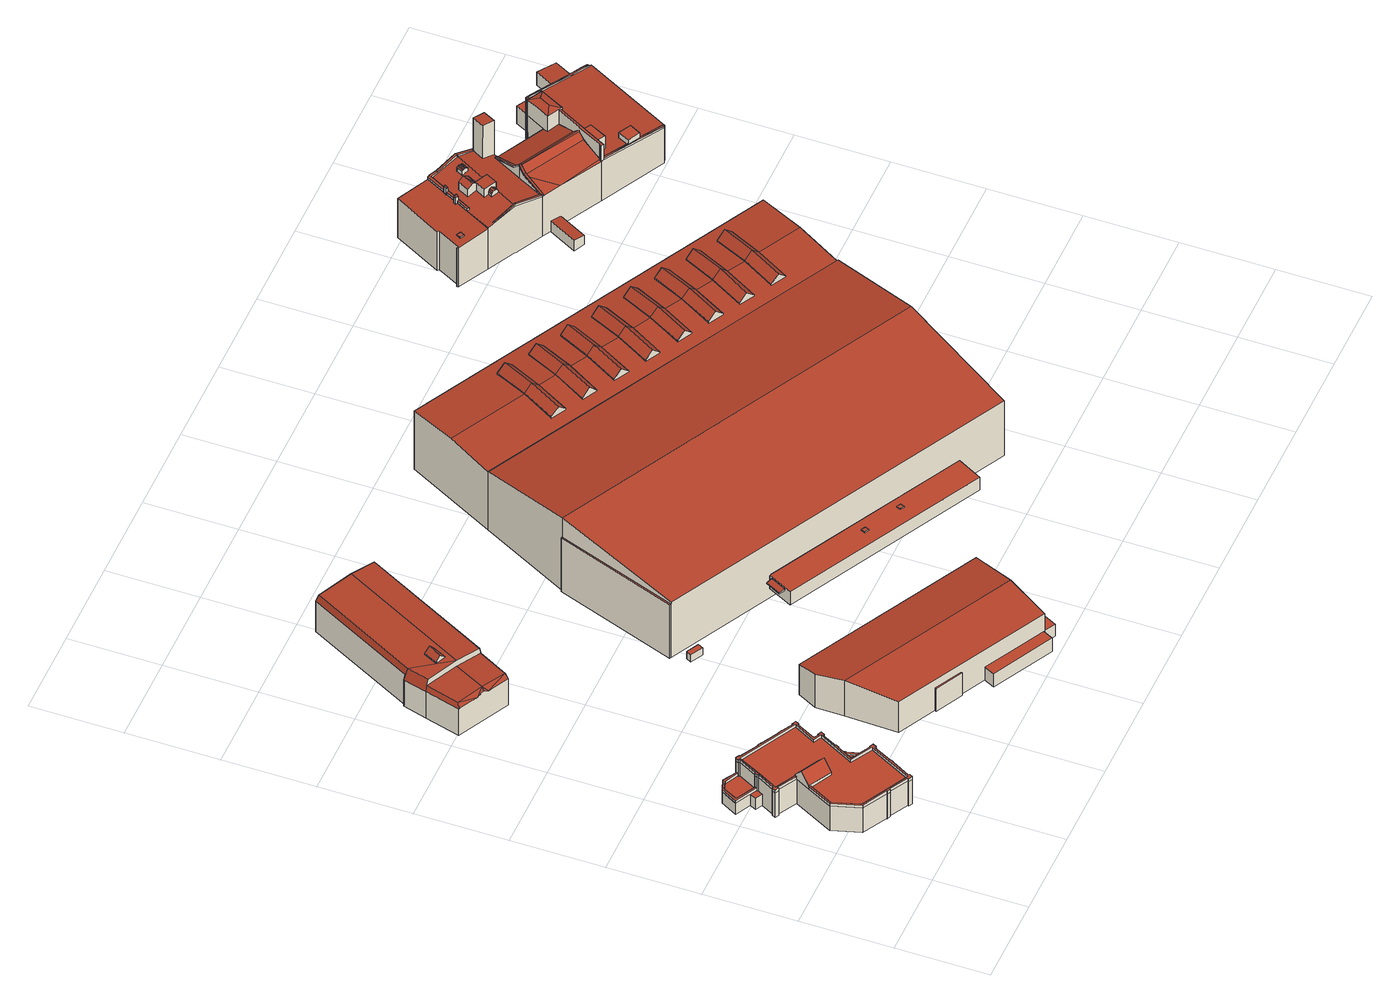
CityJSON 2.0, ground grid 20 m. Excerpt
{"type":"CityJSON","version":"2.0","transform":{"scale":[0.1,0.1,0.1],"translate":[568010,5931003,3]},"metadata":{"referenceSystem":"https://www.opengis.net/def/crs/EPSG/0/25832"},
"CityObjects":{
"building1":{"type":"Building","attributes":{"Grundfläche 2D":"443.014497","Grundhöhe NN":"5.769"},"children":["building1-1","building1-2"],"geometry":[{"type":"Solid","lod":"3","boundaries":[[[[0,1,2,3]],[[4,5,3,2]],[[6,7,8,9,10,11,12,13,14,15,16,17,18,19,20,21,22,23,24,25,26,27,28,29,30,31,32,33,34,35,36,37,38,39,40,41,42,43,44,45,46,47,48,49,50,51,52,53,54,55,56,57,58,59,60,61,62,63,64,65,66,67,68,69,70,71,72,73,74,75,76,77,78,79,80,81,82,83,84,85,86,87,88,89,90,91,92,93,94,95,96]],[[97,98,99,100,101,102,103,104,105,106,107,108,109,110,111,112,113,114,115,116]],[[117,118,119,120,121,122,123,124,125,126,127,128,129,130,131,132,133]],[[134,135,136,137,138,139,140,141,142,143,144,145,146]],[[147,148,149,150,144,143]],[[1,0,45,44,103,102]],[[1,102,101,4,2]],[[5,4,101,100]],[[151,45,0,3,5,100,99,28,27,152]],[[97,30,29,28,99,98]],[[97,116,115,114,33,32,31,30]],[[114,113,34,33]],[[113,112,35,34]],[[112,111,110,37,36,35]],[[110,109,38,37]],[[109,108,107,40,39,38]],[[107,106,41,40]],[[106,105,42,41]],[[105,104,43,42]],[[44,43,104,103]],[[151,153,46,45]],[[153,154,47,46]],[[154,155,48,47]],[[155,156,49,48]],[[156,157,50,49]],[[157,158,51,50]],[[158,159,52,51]],[[159,160,53,52]],[[160,161,162,55,54,53]],[[162,163,56,55]],[[163,164,57,56]],[[164,165,58,57]],[[165,166,59,58]],[[166,167,60,59]],[[167,168,61,60]],[[168,169,62,61]],[[169,170,63,62]],[[171,64,63,170]],[[171,172,173,66,65,64]],[[173,174,67,66]],[[174,175,176,69,68,67]],[[176,177,70,69]],[[177,178,71,70]],[[178,179,180,181,74,73,72,71]],[[181,182,75,74]],[[182,183,76,75]],[[183,184,77,76]],[[184,185,78,77]],[[185,186,79,78]],[[186,187,80,79]],[[187,188,81,80]],[[188,189,82,81]],[[189,190,83,82]],[[190,191,192,85,84,83]],[[192,193,194,87,86,85]],[[194,195,88,87]],[[195,196,89,88]],[[196,197,90,89]],[[197,198,91,90]],[[198,199,92,91]],[[199,200,93,92]],[[200,201,94,93]],[[201,202,95,94]],[[202,203,96,95]],[[203,204,6,96]],[[204,205,7,6]],[[205,206,207,9,8,7]],[[207,208,209,210,211,13,12,11,10,9]],[[211,212,14,13]],[[212,213,15,14]],[[213,214,16,15]],[[214,215,216,217,19,18,17,16]],[[217,218,20,19]],[[218,219,21,20]],[[219,220,22,21]],[[221,23,22,220]],[[221,222,223,25,24,23]],[[223,224,26,25]],[[224,152,27,26]],[[147,143,225,226]],[[148,147,226,227]],[[205,204,228,229]],[[230,207,206,205,229,231]],[[137,136,211,210,209,208,207,230,232,139,138]],[[211,136,135,212]],[[212,135,134,213]],[[213,134,146,214]],[[150,217,216,215,214,146,145,144]],[[217,150,149,218]],[[233,219,218,149,148,227]],[[220,219,233,234]],[[221,220,234,235]],[[236,223,222,221,235,237]],[[224,223,236,238]],[[152,224,238,239]],[[153,151,152,239,240]],[[154,153,240,241]],[[155,154,241,242]],[[156,155,242,243]],[[157,156,243,244]],[[158,157,244,245]],[[159,158,245,246]],[[160,159,246,247]],[[248,162,161,160,247,249]],[[163,162,248,250]],[[164,163,250,251]],[[165,164,251,252]],[[166,165,252,253]],[[167,166,253,254]],[[168,167,254,255]],[[169,168,255,256]],[[170,169,256,257]],[[171,170,257,258]],[[259,173,172,171,258,260]],[[174,173,259,261]],[[174,261,262,126,125,124,176,175]],[[176,124,123,177]],[[177,123,122,178]],[[263,264,181,180,179,178,122,121,120]],[[182,181,264,265]],[[183,182,265,266]],[[184,183,266,267]],[[185,184,267,268]],[[186,185,268,269]],[[187,186,269,270]],[[188,187,270,271]],[[189,188,271,272]],[[190,189,272,273]],[[274,192,191,190,273,275]],[[276,194,193,192,274,277]],[[195,194,276,278]],[[196,195,278,279]],[[197,196,279,280]],[[198,197,280,281]],[[199,198,281,282]],[[200,199,282,283]],[[201,200,283,284]],[[202,201,284,285]],[[203,202,285,286]],[[204,203,286,228]],[[287,117,133,132,288,289]],[[118,117,287,290]],[[119,118,290,291]],[[120,119,291,263]],[[127,126,262,292]],[[128,127,292,293]],[[129,128,293,294]],[[130,129,294,295]],[[131,130,295,296]],[[132,131,296,288]],[[140,139,232,297]],[[141,140,297,298]],[[142,141,298,299]],[[142,299,225,143]],[[230,231,229,228,286,285,284,283,282,281,280,279,278,276,277,274,275,273,272,271,270,269,268,267,266,265,264,263,291,290,287,289,288,296,295,294,293,292,262,261,259,260,258,257,256,255,254,253,252,251,250,248,249,247,246,245,244,243,242,241,240,239,238,236,237,235,234,233,227,226,225,299,298,297,232]]]],"semantics":{"surfaces":[{"type":"RoofSurface"},{"type":"WallSurface"},{"type":"GroundSurface"}],"values":[[0,0,0,0,0,0,0,1,1,1,1,1,1,1,1,1,1,1,1,1,1,1,1,1,1,1,1,1,1,1,1,1,1,1,1,1,1,1,1,1,1,1,1,1,1,1,1,1,1,1,1,1,1,1,1,1,1,1,1,1,1,1,1,1,1,1,1,1,1,1,1,1,1,1,1,1,1,1,1,1,1,1,1,1,1,1,1,1,1,1,1,1,1,1,1,1,1,1,1,1,1,1,1,1,1,1,1,1,1,1,1,1,1,1,1,1,1,1,1,1,1,1,1,1,1,1,1,1,1,1,1,1,1,1,1,1,1,1,1,1,1,1,1,1,1,1,1,1,1,1,1,1,1,1,1,1,2]]}}]},
"building1-1":{"type":"BuildingInstallation","parents":["building1"],"geometry":[{"type":"MultiSurface","lod":"3","boundaries":[[[300,301,302,303,304,305,306,307,308,309,310,311,312,313,314,315,316]],[[317,307,306,121]],[[308,307,317,318]],[[318,319,125,310,309,308]],[[126,311,310,125]],[[126,127,312,311]],[[127,128,313,312]],[[128,129,314,313]],[[129,130,315,314]],[[130,131,316,315]],[[131,132,300,316]],[[132,133,117,302,301,300]],[[117,118,303,302]],[[118,119,304,303]],[[119,120,305,304]],[[121,306,305,120]]],"semantics":{"surfaces":[{"type":"RoofSurface"},{"type":"WallSurface"}],"values":[0,1,1,1,1,1,1,1,1,1,1,1,1,1,1,1]}}]},
"building1-2":{"type":"BuildingInstallation","parents":["building1"],"geometry":[{"type":"MultiSurface","lod":"3","boundaries":[[[320,321,322,323,324,325,326,327,328,329,330]],[[145,331,325,324]],[[326,325,331,332]],[[327,326,332,333]],[[328,327,333,137]],[[137,138,139,330,329,328]],[[139,140,320,330]],[[140,141,321,320]],[[141,142,322,321]],[[142,143,144,323,322]],[[145,324,323,144]]],"semantics":{"surfaces":[{"type":"RoofSurface"},{"type":"WallSurface"}],"values":[0,1,1,1,1,1,1,1,1,1,1]}}]},
"building2":{"type":"Building","attributes":{"Grundfläche 2D":"579.870748","Grundhöhe NN":"5.428"},"children":["building2-1"],"geometry":[{"type":"Solid","lod":"3","boundaries":[[[[334,335,336]],[[336,335,337]],[[338,335,334]],[[339,336,337,340]],[[341,342,339,340]],[[343,339,342]],[[334,344,345,338]],[[346,345,344]],[[345,346,347,348,349]],[[350,345,349]],[[340,337,335,350]],[[345,350,335,338]],[[342,341,351,352]],[[353,354,351,341]],[[355,354,353,348]],[[347,356,355,348]],[[357,355,356]],[[358,354,357]],[[354,355,357]],[[352,351,359]],[[359,351,354]],[[359,354,358]],[[334,336,360,361]],[[344,334,361,362]],[[346,344,362,363]],[[347,346,363,364]],[[348,353,341,340,350,349]],[[343,342,365,366]],[[339,343,366,367]],[[336,339,367,360]],[[356,347,364,368]],[[352,359,358,357,356,368,369]],[[342,352,369,365]],[[365,369,368,364,363,362,361,360,367,366]]]],"semantics":{"surfaces":[{"type":"RoofSurface"},{"type":"WallSurface"},{"type":"GroundSurface"}],"values":[[0,0,0,0,0,0,0,0,0,0,0,0,0,0,0,0,0,0,0,0,0,0,1,1,1,1,1,1,1,1,1,1,1,2]]}}]},
"building2-1":{"type":"BuildingInstallation","parents":["building2"],"geometry":[{"type":"MultiSurface","lod":"3","boundaries":[[[370,371,372,373]],[[374,371,370,375]],[[376,377,373,372]],[[373,377,378,375,370]],[[378,379,374,375]],[[374,379,376,372,371]]],"semantics":{"surfaces":[{"type":"RoofSurface"},{"type":"WallSurface"}],"values":[0,0,1,1,1,1]}}]},
"building3":{"type":"Building","attributes":{"Grundfläche 2D":"3.699167","Grundhöhe NN":"5.424"},"geometry":[{"type":"Solid","lod":"3","boundaries":[[[[380,381,382,383]],[[384,385,383,382]],[[385,386,380,383]],[[386,387,381,380]],[[387,384,382,381]],[[387,386,385,384]]]],"semantics":{"surfaces":[{"type":"RoofSurface"},{"type":"WallSurface"},{"type":"GroundSurface"}],"values":[[0,1,1,1,1,2]]}}]},
"building4":{"type":"Building","attributes":{"Grundfläche 2D":"919.085186","Grundhöhe NN":"5.764"},"geometry":[{"type":"Solid","lod":"3","boundaries":[[[[388,389,390,391,392]],[[393,391,390]],[[394,395,396,397]],[[390,389,398,399,393]],[[400,401,402,403]],[[404,405,406,407,408,409]],[[410,411,412,407,406]],[[392,391,413,414]],[[388,392,414,415]],[[389,388,415,416]],[[397,396,417,418]],[[394,397,418,419]],[[395,394,419,420]],[[389,416,421,398]],[[399,398,421,422]],[[403,402,423,424]],[[400,403,424,425]],[[401,400,425,426]],[[410,406,427,428]],[[406,405,429,427]],[[402,401,426,417,396,395,420,430,412,411,410,428,423]],[[391,393,399,422,431,409,408,407,412,430,413]],[[404,409,431,432]],[[405,404,432,429]],[[426,425,424,423,428,427,429,432,431,422,421,416,415,414,413,430,420,419,418,417]]]],"semantics":{"surfaces":[{"type":"RoofSurface"},{"type":"WallSurface"},{"type":"GroundSurface"}],"values":[[0,0,0,0,0,0,0,1,1,1,1,1,1,1,1,1,1,1,1,1,1,1,1,1,2]]}}]},
"building5":{"type":"Building","attributes":{"Grundfläche 2D":"286.626840","Grundhöhe NN":"5.772"},"children":["building5-1","building5-2","building5-3"],"geometry":[{"type":"Solid","lod":"3","boundaries":[[[[433,434,435,436]],[[433,437,438,434]],[[435,434,438,439]],[[436,435,439,440]],[[433,436,440,437]],[[438,437,440,439]]]],"semantics":{"surfaces":[{"type":"RoofSurface"},{"type":"WallSurface"},{"type":"GroundSurface"}],"values":[[0,1,1,1,1,2]]}}]},
"building5-1":{"type":"BuildingInstallation","parents":["building5"],"geometry":[{"type":"MultiSurface","lod":"3","boundaries":[[[441,442,443,444]],[[445,446,442,441]],[[447,448,444,443]],[[441,444,448,445]],[[443,442,446,447]]],"semantics":{"surfaces":[{"type":"RoofSurface"},{"type":"WallSurface"}],"values":[0,1,1,1,1]}}]},
"building5-2":{"type":"BuildingInstallation","parents":["building5"],"geometry":[{"type":"MultiSurface","lod":"3","boundaries":[[[449,450,451,452]],[[452,451,453,454]],[[449,452,454,455]],[[450,449,455,456]],[[451,450,456,453]]],"semantics":{"surfaces":[{"type":"RoofSurface"},{"type":"WallSurface"}],"values":[0,1,1,1,1]}}]},
"building5-3":{"type":"BuildingInstallation","parents":["building5"],"geometry":[{"type":"MultiSurface","lod":"3","boundaries":[[[457,458,459,460]],[[461,462,460,459]],[[462,463,457,460]],[[463,464,458,457]],[[464,461,459,458]],[[464,463,462,461]]],"semantics":{"surfaces":[{"type":"RoofSurface"},{"type":"WallSurface"},{"type":"OuterCeilingSurface"}],"values":[0,1,1,1,1,2]}}]},
"building6":{"type":"Building","attributes":{"Grundfläche 2D":"6302.325784","Grundhöhe NN":"3.326"},"geometry":[{"type":"Solid","lod":"3","boundaries":[[[[465,466,467,468]],[[469,465,468,470]],[[471,472,473,474]],[[475,471,474,476]],[[477,478,479,480,481,482,483,484,485,486,487,488,489,490,491,492,493,494,495,496,497,498,499,500,501,502,503,504,505,506,507,508,509,510,511,512]],[[513,489,488,514,515,485,484,516,517,481,480,518,519,477,512,520,521,509,508,522,523,505,504,524,525,501,500,526,527,497,496,528,529,493,492,530]],[[531,532,533,534]],[[535,531,534,536]],[[537,538,539,540]],[[541,537,540,542]],[[543,468,467,544]],[[470,468,543,545]],[[546,547,548,549]],[[550,547,546,551]],[[552,534,533,553]],[[536,534,552,554]],[[555,556,557,558]],[[559,556,555,560]],[[561,562,548,547]],[[563,561,547,550]],[[564,540,539,565]],[[542,540,564,566]],[[567,474,473,568]],[[476,474,567,569]],[[570,571,557,556]],[[572,570,556,559]],[[573,574,575,576]],[[577,574,573,578]],[[579,580,575,574]],[[581,579,574,577]],[[582,583,584,585]],[[586,583,582,587]],[[588,589,584,583]],[[590,588,583,586]],[[591,592,593,594]],[[592,595,596,593]],[[597,598,599,600]],[[469,470,481,517]],[[469,517,516,466,465]],[[467,466,516,484]],[[535,536,477,519]],[[535,519,518,532,531]],[[533,532,518,480]],[[541,542,509,521]],[[541,521,520,538,537]],[[539,538,520,512]],[[544,467,484,483]],[[544,483,482,545,543]],[[470,545,482,481]],[[549,548,488,487]],[[549,487,486,551,546]],[[550,551,486,485]],[[553,533,480,479]],[[553,479,478,554,552]],[[536,554,478,477]],[[558,557,500,499]],[[558,499,498,560,555]],[[559,560,498,497]],[[563,550,485,515]],[[563,515,514,562,561]],[[548,562,514,488]],[[475,476,505,523]],[[523,522,472,471,475]],[[473,472,522,508]],[[565,539,512,511]],[[565,511,510,566,564]],[[542,566,510,509]],[[568,473,508,507]],[[568,507,506,569,567]],[[476,569,506,505]],[[572,559,497,527]],[[572,527,526,571,570]],[[557,571,526,500]],[[576,575,492,491]],[[576,491,490,578,573]],[[577,578,490,489]],[[577,489,513,581]],[[581,513,530,580,579]],[[575,580,530,492]],[[585,584,496,495]],[[585,495,494,587,582]],[[586,587,494,493]],[[590,586,493,529]],[[590,529,528,589,588]],[[584,589,528,496]],[[592,591,502,601,602,600]],[[592,600,599,595]],[[595,599,603,604,596]],[[594,593,596,604,605]],[[503,502,591,594,605,606]],[[597,600,602,607]],[[598,597,607,608]],[[599,598,608,603]],[[524,504,503,606,609]],[[525,524,609,610]],[[601,502,501,525,610]],[[610,609,606,605,604,603,608,607,602,601]]]],"semantics":{"surfaces":[{"type":"RoofSurface"},{"type":"WallSurface"},{"type":"GroundSurface"}],"values":[[0,0,0,0,0,0,0,0,0,0,0,0,0,0,0,0,0,0,0,0,0,0,0,0,0,0,0,0,0,0,0,0,0,0,0,0,0,1,1,1,1,1,1,1,1,1,1,1,1,1,1,1,1,1,1,1,1,1,1,1,1,1,1,1,1,1,1,1,1,1,1,1,1,1,1,1,1,1,1,1,1,1,1,1,1,1,1,1,1,1,1,1,1,1,1,1,2]]}}]},
"building7":{"type":"Building","attributes":{"Grundfläche 2D":"1066.715540","Grundhöhe NN":"5.694"},"children":["building7-1","building7-2","building7-3","building7-4","building7-5","building7-6","building7-7","building7-8","building7-9","building7-10","building7-11","building7-12","building7-13","building7-14","building7-15","building7-16"],"geometry":[{"type":"MultiSurface","lod":"3","boundaries":[[[611,612,613,614,615]],[[616,615,614,617]],[[612,618,619,613]],[[616,617,614,613,619,618]],[[620,621,622,623,624,625,626,627,628,629,630,631,632,633,634,635,636,637,638,639,640,641,642,643]],[[644,645,646,647]],[[645,648,649,650,651,646]],[[652,651,650]],[[652,653,654,655,651]],[[656,654,653]],[[657,658,659,660,661,662,644,647,663,664,665,666,667,668,669,670,671]],[[672,673,674,675,676,677,678,679,680,681,682,683,684,685,686,687,688,689,690,691]],[[692,693,694,643]],[[695,696,693,692,697,698,699]],[[696,700,701,702,693]],[[703,696,695,699,704,705,706]],[[705,706,705,704]],[[707,705,704,708]],[[705,706,705,707]],[[709,710,706,705,707,711,712]],[[713,714,715,716,717,709,712,711,718,719,720]],[[721,722,723,717,724,715,725,726,727,728,729,730,731,732,733,734,735,736,701,737]],[[738,735,734,733,732,731,730,739,740,741,742,743,744,745,746]],[[747,748,749,750,751,752]],[[673,753,754,755,756,757,758,759,674]],[[760,761,762,763]],[[764,765,766,767,768,769]],[[770,771,772,773]],[[774,775,776,777]],[[611,615,778,720,719,612]],[[779,638,637,618,612,719,718,780]],[[616,618,637,636]],[[778,615,616,636,635,781,782,634]],[[744,743,661,660]],[[662,661,743,742,741,740]],[[662,740,739,645,644]],[[739,730,648,645]],[[729,649,648,730]],[[727,726,656,653]],[[726,783,654,656]],[[783,784,655,654]],[[655,784,785,786,787,664,663,647,646,651]],[[787,788,665,664]],[[788,789,666,665]],[[749,667,666,789]],[[752,757,671,670]],[[660,659,754,744]],[[717,716,724]],[[724,716,715]],[[783,726,725,790,791]],[[784,783,791,792]],[[793,794,787,786,785,784,792,795]],[[788,787,794,796]],[[788,796,797,682,789]],[[789,682,681,749]],[[749,681,680,750]],[[750,680,679,751]],[[751,679,678,752]],[[752,678,677,757]],[[757,677,676,758]],[[758,676,675,759]],[[759,675,674]],[[754,753,673,672,691]],[[745,744,754,691,690,689]],[[701,736,735,738,746,745,689,798,799,800,801,802]],[[683,682,797,803]],[[684,683,803,804]],[[685,684,804,805]],[[686,685,805,806]],[[687,686,806,807]],[[688,687,807,808]],[[689,688,808,798]],[[763,762,809,810]],[[760,763,810,811]],[[761,760,811,812]],[[768,767,813,814]],[[769,768,814,815]],[[764,769,815,816]],[[765,764,816,817]],[[766,765,817,818]],[[770,773,819,820]],[[771,770,820,821]],[[772,771,821,822]],[[777,776,823,824]],[[774,777,824,825]],[[775,774,825,826]],[[692,643,642,697]],[[640,639,718,711,707,708,704,699,698,697,642,641]],[[725,715,714,713,827,790]],[[723,722,721,706,710,709,717]],[[706,721,703]],[[701,700,696,703,721,737]],[[809,762,761,812,828,694,693,702,701,802,829]],[[624,623,830,831]],[[625,624,831,832]],[[627,626,625,832,833]],[[628,627,833,834]],[[767,766,818,819,773,772,822,835,836,631,630,629,628,834,813]],[[775,826,837,634,633,632,631,836,823,776]],[[778,634,837,838]],[[720,778,838,827,713]],[[694,620,643]],[[621,620,694,828,839,622]],[[623,622,839,830]],[[817,816,815,814,813,834,833,832,831,830,839,828,812,811,810,809,829,802,801,800,799,798,808,807,806,805,804,803,797,796,794,793,795,792,791,790,827,838,837,826,825,824,823,836,835,822,821,820,819,818]]],"semantics":{"surfaces":[{"type":"RoofSurface"},{"type":"WallSurface"},{"type":"GroundSurface"}],"values":[0,0,0,0,0,0,0,0,0,0,0,0,0,0,0,0,0,0,0,0,0,0,0,0,0,0,0,0,0,1,1,1,1,1,1,1,1,1,1,1,1,1,1,1,1,1,1,1,1,1,1,1,1,1,1,1,1,1,1,1,1,1,1,1,1,1,1,1,1,1,1,1,1,1,1,1,1,1,1,1,1,1,1,1,1,1,1,1,1,1,1,1,1,1,1,1,1,1,1,1,1,1,1,1,2]}}]},
"building7-1":{"type":"BuildingInstallation","parents":["building7"],"geometry":[{"type":"MultiSurface","lod":"3","boundaries":[[[840,841,842,843]],[[844,845,841,840]],[[842,841,845,846]],[[843,842,846,847]]],"semantics":{"surfaces":[{"type":"RoofSurface"},{"type":"WallSurface"}],"values":[0,1,1,1]}}]},
"building7-2":{"type":"BuildingInstallation","parents":["building7"],"geometry":[{"type":"MultiSurface","lod":"3","boundaries":[[[848,849,850,851,852,853]],[[854,855,849,848]],[[855,856,857,858,851,850,849]],[[852,851,858,859]],[[860,861,854,848,853,852,859]]],"semantics":{"surfaces":[{"type":"RoofSurface"},{"type":"WallSurface"}],"values":[0,1,1,1,1]}}]},
"building7-3":{"type":"BuildingInstallation","parents":["building7"],"geometry":[{"type":"MultiSurface","lod":"3","boundaries":[[[862,863,864,865,866,867,868,869]],[[781,870,864,863,871,782]],[[866,872,873,874,875,867]],[[876,874,873]],[[877,874,876]],[[878,875,874]],[[879,864,870,781,635,880]],[[872,866,865,864,879,881,876,873]],[[881,626,877,876]],[[627,628,878,874]],[[626,627,874,877]],[[868,867,875,878,628,629,630,631,863,862,869]],[[631,632,633,634,782,871,863]]],"semantics":{"surfaces":[{"type":"RoofSurface"},{"type":"WallSurface"}],"values":[0,0,0,0,0,0,1,1,1,1,1,1,1]}}]},
"building7-4":{"type":"BuildingInstallation","parents":["building7"],"geometry":[{"type":"MultiSurface","lod":"3","boundaries":[[[779,780,882,883,884,885,886,887,888]],[[641,642,697,884,883,882,780,718,639,640]],[[885,884,697,642,643,692]],[[620,886,885,692,643,692]],[[692,643,620]],[[621,889,887,886,620]],[[889,890,888,887]],[[888,890,891]],[[847,638,779,888,891,844,840,843]]],"semantics":{"surfaces":[{"type":"RoofSurface"},{"type":"WallSurface"}],"values":[0,1,1,1,1,1,1,1,1]}}]},
"building7-5":{"type":"BuildingInstallation","parents":["building7"],"geometry":[{"type":"MultiSurface","lod":"3","boundaries":[[[889,854,890]],[[854,861,890]],[[892,854,889]],[[893,855,892]],[[855,854,892]],[[894,855,893]],[[856,855,894]],[[889,621,622,893,892]],[[622,623,894,893]],[[856,894,623,857]],[[890,861,860,891]]],"semantics":{"surfaces":[{"type":"RoofSurface"},{"type":"WallSurface"}],"values":[0,0,0,0,0,0,0,1,1,1,1]}}]},
"building7-6":{"type":"BuildingInstallation","parents":["building7"],"geometry":[{"type":"MultiSurface","lod":"3","boundaries":[[[895,896,897,898]],[[899,895,898,900]],[[901,899,900,902]],[[903,901,902,904]],[[905,903,904,906]],[[907,908,909,910,911,906,904,902,900,898,897]],[[911,912,905,906]],[[912,913,914,915,916,917,896,895,899,901,903,905]],[[917,907,897,896]]],"semantics":{"surfaces":[{"type":"RoofSurface"},{"type":"WallSurface"}],"values":[0,0,0,0,0,1,1,1,1]}}]},
"building7-7":{"type":"BuildingInstallation","parents":["building7"],"geometry":[{"type":"MultiSurface","lod":"3","boundaries":[[[918,919,920,921]],[[922,919,918,923]],[[924,922,923,925]],[[926,924,925,927]],[[927,928,929,926]],[[928,930,931,929]],[[921,920,932,933]],[[933,934,935,936,930,928,927,925,923,918,921]],[[931,930,936,937]]],"semantics":{"surfaces":[{"type":"RoofSurface"},{"type":"WallSurface"}],"values":[0,0,0,0,0,0,1,1,1]}}]},
"building7-8":{"type":"BuildingInstallation","parents":["building7"],"geometry":[{"type":"MultiSurface","lod":"3","boundaries":[[[938,939,940]],[[938,940,941]],[[942,943,941,944]],[[945,938,941,943]],[[940,939,946,947]],[[947,948,944,941,940]],[[942,944,948,949]],[[942,949,950,945,943]]],"semantics":{"surfaces":[{"type":"RoofSurface"},{"type":"WallSurface"}],"values":[0,0,0,0,1,1,1,1]}}]},
"building7-9":{"type":"BuildingInstallation","parents":["building7"],"geometry":[{"type":"MultiSurface","lod":"3","boundaries":[[[951,952,953,954,955,956,957,958]],[[956,955,959,960]],[[938,958,957,956,960,731,946,939]],[[951,958,938,945,950,961]],[[919,922,924,926,929,931,937,732,959,955,954,953,952,951,961,932,920]]],"semantics":{"surfaces":[{"type":"RoofSurface"},{"type":"WallSurface"}],"values":[0,1,1,1,1]}}]},
"building7-10":{"type":"BuildingInstallation","parents":["building7"],"geometry":[{"type":"MultiSurface","lod":"3","boundaries":[[[962,963,964,965,966]],[[967,964,963]],[[738,968,964,967,969]],[[970,966,965]],[[734,969,967,963,962,700,737]],[[735,736,701,970,965,964,968,738]]],"semantics":{"surfaces":[{"type":"RoofSurface"},{"type":"WallSurface"}],"values":[0,0,0,1,1,1]}}]},
"building7-11":{"type":"BuildingInstallation","parents":["building7"],"geometry":[{"type":"MultiSurface","lod":"3","boundaries":[[[971,972,973,974,975]],[[669,668,972,971]],[[973,972,668,667,749,750]],[[750,751,974,973]],[[752,670,669,971,975,974,751]]],"semantics":{"surfaces":[{"type":"RoofSurface"},{"type":"WallSurface"}],"values":[0,1,1,1,1]}}]},
"building7-12":{"type":"BuildingInstallation","parents":["building7"],"geometry":[{"type":"MultiSurface","lod":"3","boundaries":[[[976,977,978,979]],[[727,653,976,979,980]],[[653,652,650,977,976]],[[978,977,650,649,729,981]],[[979,978,981,980]]],"semantics":{"surfaces":[{"type":"RoofSurface"},{"type":"WallSurface"}],"values":[0,1,1,1,1]}}]},
"building7-13":{"type":"BuildingInstallation","parents":["building7"],"geometry":[{"type":"MultiSurface","lod":"3","boundaries":[[[982,983,984,985,986,987,988,989,990]],[[658,657,984,983]],[[657,671,757,758,986,985,984]],[[758,759,987,986]],[[988,987,759,674]],[[674,673,989,988]],[[673,753,754,659,658,983,982,990,989]]],"semantics":{"surfaces":[{"type":"RoofSurface"},{"type":"WallSurface"}],"values":[0,1,1,1,1,1,1]}}]},
"building7-14":{"type":"BuildingInstallation","parents":["building7"],"geometry":[{"type":"MultiSurface","lod":"3","boundaries":[[[991,992,993,994]],[[994,993,995,996]],[[991,994,996,997]],[[997,998,992,991]],[[998,995,993,992]]],"semantics":{"surfaces":[{"type":"RoofSurface"},{"type":"WallSurface"}],"values":[0,1,1,1,1]}}]},
"building7-15":{"type":"BuildingInstallation","parents":["building7"],"geometry":[{"type":"MultiSurface","lod":"3","boundaries":[[[999,1000,1001,1002,1003,966,970]],[[1001,1004,1005,1006,1002]],[[1004,1007,1008,1005]],[[1007,1009,1010,1011,1012,1008]],[[701,702,999,970]],[[999,702,1013,695,1014,1004,1001,1000]],[[705,1004,1014]],[[712,714,1010,1009,1007,1004,705,1015]],[[1010,714,715,716,724,1011]],[[716,717,709,710,706,1005,1008,1012,1011,724]],[[706,703,1005]],[[1003,1002,1006,1005,703,696,700,962,966]]],"semantics":{"surfaces":[{"type":"RoofSurface"},{"type":"WallSurface"}],"values":[0,0,0,0,1,1,1,1,1,1,1,1]}}]},
"building7-16":{"type":"BuildingInstallation","parents":["building7"],"geometry":[{"type":"MultiSurface","lod":"3","boundaries":[[[1016,1017,1018,1019,1020]],[[1021,1022,1023,1016,1020,1019]],[[1023,1024,1017,1016]],[[1024,1025,1018,1017]],[[1025,1021,1019,1018]],[[1023,1022,1021,1025,1024]]],"semantics":{"surfaces":[{"type":"RoofSurface"},{"type":"WallSurface"},{"type":"OuterCeilingSurface"}],"values":[0,1,1,1,1,2]}}]}
},
"vertices":[
[60,281,103],[111,254,103],[120,272,127],[69,299,127],[130,290,103],[79,317,103],[88,435,102],[89,437,102],[85,439,102],[81,441,102],[79,438,102],[78,435,102],[77,435,102],[77,433,102],[79,432,102],[57,391,102],[56,392,102],[55,390,102],[53,386,102],[52,385,102],[54,384,102],[32,344,102],[30,345,102],[26,337,102],[32,334,102],[34,333,102],[35,335,102],[77,313,102],[78,316,102],[37,338,102],[34,339,102],[57,383,102],[81,431,102],[82,433,102],[208,367,102],[182,319,102],[196,312,102],[199,310,102],[157,232,102],[203,207,102],[204,206,102],[155,113,102],[53,167,102],[35,225,102],[63,279,102],[60,281,102],[31,226,102],[50,165,102],[103,136,102],[102,135,102],[110,131,102],[111,133,102],[151,111,102],[150,109,102],[152,108,102],[158,105,102],[162,112,102],[160,114,102],[182,154,102],[183,154,102],[186,160,102],[185,161,102],[206,202,102],[209,200,102],[213,208,102],[207,211,102],[205,212,102],[204,211,102],[202,212,102],[162,233,102],[180,267,102],[181,267,102],[182,268,102],[184,272,102],[185,273,102],[183,274,102],[200,306,102],[203,305,102],[207,313,102],[199,317,102],[198,315,102],[188,321,102],[210,363,102],[212,362,102],[213,364,102],[216,370,102],[211,372,102],[209,374,102],[208,371,102],[183,385,102],[183,386,102],[176,389,102],[176,388,102],[135,410,102],[136,411,102],[129,414,102],[128,413,102],[34,339,95],[37,338,95],[78,316,95],[79,317,95],[130,290,95],[111,254,95],[63,279,95],[35,225,95],[53,167,95],[155,113,95],[204,206,95],[203,207,95],[157,232,95],[199,310,95],[196,312,95],[182,319,95],[208,367,95],[82,433,95],[81,431,95],[57,383,95],[204,263,68],[198,266,68],[197,265,68],[184,272,68],[182,268,68],[181,267,68],[180,267,68],[162,233,68],[198,214,68],[202,212,68],[209,226,68],[210,225,68],[213,231,68],[212,231,68],[211,232,68],[203,260,68],[203,262,68],[57,391,58],[79,432,58],[77,433,58],[77,435,58],[78,435,58],[79,438,58],[49,455,58],[25,447,58],[6,411,58],[39,394,58],[53,386,58],[55,390,58],[56,392,58],[32,380,58],[47,372,58],[54,384,58],[52,385,58],[60,281,95],[77,313,95],[31,226,95],[50,165,95],[103,136,95],[102,135,95],[110,131,95],[111,133,95],[151,111,95],[150,109,95],[152,108,95],[158,105,95],[162,112,95],[160,114,95],[182,154,95],[183,154,95],[186,160,95],[185,161,95],[206,202,95],[209,200,95],[213,208,95],[207,211,95],[205,212,95],[204,211,95],[202,212,95],[162,233,95],[180,267,95],[181,267,95],[182,268,95],[184,272,95],[185,273,95],[183,274,95],[200,306,95],[203,305,95],[207,313,95],[199,317,95],[198,315,95],[188,321,95],[210,363,95],[212,362,95],[213,364,95],[216,370,95],[211,372,95],[209,374,95],[208,371,95],[183,385,95],[183,386,95],[176,389,95],[176,388,95],[135,410,95],[136,411,95],[129,414,95],[128,413,95],[88,435,95],[89,437,95],[85,439,95],[81,441,95],[79,438,95],[78,435,95],[77,435,95],[77,433,95],[79,432,95],[57,391,95],[56,392,95],[55,390,95],[53,386,95],[52,385,95],[54,384,95],[32,344,95],[30,345,95],[26,337,95],[32,334,95],[34,333,95],[35,335,95],[39,394,28],[32,380,28],[47,372,28],[88,435,28],[89,437,28],[81,441,28],[85,439,28],[79,438,28],[32,344,28],[30,345,28],[26,337,28],[34,333,28],[32,334,28],[35,335,28],[77,313,28],[31,226,28],[50,165,28],[103,136,28],[102,135,28],[110,131,28],[111,133,28],[151,111,28],[150,109,28],[158,105,28],[152,108,28],[162,112,28],[160,114,28],[182,154,28],[183,154,28],[186,160,28],[185,161,28],[206,202,28],[209,200,28],[213,208,28],[205,212,28],[207,211,28],[204,211,28],[202,212,28],[184,272,28],[185,273,28],[183,274,28],[200,306,28],[203,305,28],[207,313,28],[199,317,28],[198,315,28],[188,321,28],[210,363,28],[212,362,28],[216,370,28],[213,364,28],[209,374,28],[211,372,28],[208,371,28],[183,385,28],[183,386,28],[176,389,28],[176,388,28],[135,410,28],[136,411,28],[129,414,28],[128,413,28],[204,263,28],[203,260,28],[203,262,28],[198,266,28],[197,265,28],[209,226,28],[210,225,28],[213,231,28],[212,231,28],[211,232,28],[49,455,28],[25,447,28],[6,411,28],
[203,260,71],[203,262,71],[204,263,71],[198,266,71],[197,265,71],[184,272,71],[182,268,71],[198,260,71],[206,231,71],[205,228,71],[198,214,71],[202,212,71],[209,226,71],[210,225,71],[213,231,71],[212,231,71],[211,232,71],[198,260,68],[206,231,68],[205,228,68],
[49,455,65],[25,447,65],[6,411,65],[53,386,65],[55,390,65],[12,413,65],[28,444,65],[48,450,65],[77,435,65],[78,435,65],[79,438,65],[12,413,58],[28,444,58],[48,450,58],
[177,1352,107],[252,1307,128],[309,1282,107],[303,1280,123],[179,1346,123],[198,1073,107],[157,1003,123],[159,1002,109],[163,1000,95],[200,1072,95],[53,1116,107],[56,1112,123],[50,1118,95],[35,1067,95],[39,1066,109],[42,1064,123],[106,1030,128],[125,937,109],[126,931,95],[106,1030,113],[72,964,113],[18,992,109],[14,990,95],[57,967,95],[70,960,104],[82,954,95],[309,1282,24],[177,1352,24],[53,1116,24],[50,1118,24],[35,1067,24],[163,1000,24],[200,1072,24],[198,1073,24],[14,990,24],[126,931,24],
[111,1089,141],[95,1060,141],[106,1054,129],[121,1084,129],[85,1065,129],[100,1095,129],[106,1054,128],[121,1084,128],[100,1095,126],[85,1065,126],
[398,644,43],[372,658,43],[366,647,43],[392,633,43],[366,647,24],[392,633,24],[398,644,24],[372,658,24],
[718,77,60],[696,89,61],[670,41,61],[661,30,61],[687,17,60],[668,43,61],[646,7,64],[657,29,64],[525,99,64],[514,76,64],[757,206,61],[754,207,61],[470,124,89],[472,127,89],[412,159,89],[410,155,89],[356,418,110],[334,376,118],[334,315,125],[707,118,125],[754,207,110],[755,208,110],[331,201,110],[657,29,110],[660,28,110],[661,30,28],[687,17,28],[718,77,28],[696,89,28],[525,99,28],[514,76,28],[646,7,28],[657,29,28],[757,206,28],[754,207,28],[412,159,28],[410,155,28],[470,124,28],[472,127,28],[334,315,28],[331,201,28],[334,376,28],[660,28,28],[755,208,28],[356,418,28],
[606,578,64],[578,525,63],[1005,300,63],[1033,353,64],[606,578,28],[578,525,28],[1005,300,28],[1033,353,28],
[794,454,66],[785,459,66],[781,450,66],[790,445,66],[794,454,64],[785,459,64],[781,450,64],[790,445,64],
[878,414,66],[869,419,66],[865,410,66],[874,405,66],[865,410,64],[874,405,64],[878,414,64],[869,419,64],
[589,578,58],[572,545,58],[585,538,60],[602,572,60],[585,538,56],[602,572,56],[589,578,56],[572,545,56],
[1131,1075,183],[1115,1083,166],[1078,1013,171],[1094,1004,188],[1147,1067,166],[1110,996,171],[1343,964,183],[1326,972,166],[1289,901,171],[1305,893,188],[1358,955,166],[1321,884,171],[1180,959,169],[1143,888,163],[1111,905,163],[1148,976,169],[1110,996,169],[1073,925,163],[1041,942,163],[1078,1013,169],[1038,1033,169],[1001,963,163],[969,980,163],[1006,1050,169],[967,1071,169],[930,1000,163],[898,1017,163],[935,1088,169],[897,1108,169],[859,1038,163],[827,1054,163],[865,1125,169],[826,1145,169],[789,1075,163],[757,1092,163],[794,1162,169],[629,1249,169],[578,1152,161],[1363,738,161],[1414,835,169],[1321,884,169],[1284,814,163],[1252,831,163],[1289,901,169],[1250,922,169],[1213,851,163],[1181,868,163],[1218,939,169],[1005,1142,163],[1043,1121,163],[1075,1104,163],[1115,1083,163],[1147,1067,163],[1185,1047,163],[1217,1030,163],[1256,1009,163],[1288,993,163],[1326,972,163],[1358,955,163],[1466,932,161],[680,1346,161],[831,1233,163],[863,1216,163],[902,1196,163],[934,1179,163],[973,1158,163],[1201,1038,183],[1185,1047,166],[1148,976,171],[1164,967,188],[1217,1030,166],[1180,959,171],[1272,1001,183],[1256,1009,166],[1218,939,171],[1235,930,188],[1288,993,166],[1250,922,171],[1057,934,183],[1041,942,166],[1073,925,166],[985,971,183],[1022,1042,188],[1006,1050,171],[969,980,166],[1038,1033,171],[1001,963,166],[1127,897,183],[1111,905,166],[1143,888,166],[773,1083,183],[810,1154,188],[794,1162,171],[757,1092,166],[826,1145,171],[789,1075,166],[1060,1113,183],[1043,1121,166],[1075,1104,166],[1197,860,183],[1181,868,166],[1213,851,166],[1268,822,183],[1252,831,166],[1284,814,166],[847,1224,183],[831,1233,166],[863,1216,166],[914,1009,183],[951,1079,188],[935,1088,171],[898,1017,166],[967,1071,171],[930,1000,166],[989,1150,183],[973,1158,166],[1005,1142,166],[844,1046,183],[881,1116,188],[865,1125,171],[827,1054,166],[897,1108,171],[859,1038,166],[918,1187,183],[902,1196,166],[934,1179,166],[578,1152,162],[476,958,200],[1263,544,200],[1365,737,162],[383,695,152],[1134,300,152],[473,959,148],[380,696,148],[383,695,148],[476,958,148],[578,1152,3],[476,958,3],[383,695,3],[1134,300,3],[1365,737,3],[1363,738,3],[473,959,3],[380,696,3],[1466,932,3],[680,1346,3],
[1523,1425,179],[1508,1397,179],[1533,1405,184],[1546,1427,184],[1536,1450,179],[1569,1433,179],[1562,1431,180],[1541,1380,179],[1539,1385,180],[1473,1272,135],[1479,1269,135],[1615,1197,122],[1617,1201,122],[1622,1199,122],[1724,1392,122],[1719,1395,122],[1718,1396,122],[1719,1398,122],[1592,1465,134],[1583,1469,135],[1579,1471,135],[1578,1468,135],[1563,1440,135],[1561,1437,135],[1565,1435,135],[1569,1433,135],[1541,1380,135],[1538,1381,135],[1534,1384,135],[1506,1331,135],[1505,1330,135],[1477,1276,135],[1476,1276,135],[1322,1551,143],[1365,1528,158],[1368,1533,158],[1325,1556,143],[1366,1528,158],[1402,1508,144],[1403,1510,144],[1404,1514,144],[1423,1499,138],[1428,1497,137],[1431,1500,136],[1425,1503,138],[1429,1496,136],[1269,1492,143],[1265,1486,143],[1263,1487,143],[1249,1461,143],[1253,1459,143],[1306,1559,143],[1309,1564,143],[1308,1564,143],[1307,1563,143],[1303,1565,143],[1281,1523,143],[1284,1521,143],[1280,1514,143],[1277,1515,143],[1266,1493,143],[1262,1488,136],[1259,1489,136],[1261,1494,136],[1264,1492,136],[1265,1494,136],[1266,1493,136],[1277,1515,136],[1276,1516,136],[1280,1523,136],[1281,1523,136],[1303,1565,136],[1236,1601,132],[1180,1496,132],[1184,1494,132],[1157,1443,132],[1153,1445,132],[1152,1442,132],[1220,1406,136],[1249,1461,136],[1263,1487,136],[1476,1276,136],[1383,1320,135],[1473,1272,134],[1369,1388,152],[1366,1390,152],[1477,1276,136],[1486,1293,142],[1500,1319,152],[1343,1346,136],[1341,1342,135],[1344,1340,135],[1372,1402,167],[1505,1330,165],[1376,1400,168],[1372,1402,168],[1506,1331,168],[1506,1331,167],[1380,1417,152],[1379,1415,153],[1514,1346,152],[1383,1415,152],[1514,1408,135],[1409,1464,135],[1408,1464,135],[1406,1465,135],[1405,1464,136],[1534,1384,139],[1508,1397,139],[1509,1400,138],[1372,1402,135],[1379,1415,135],[1380,1417,135],[1406,1465,136],[1411,1463,134],[1429,1496,134],[1428,1497,134],[1403,1510,142],[1402,1508,142],[1366,1528,153],[1324,1452,153],[1311,1428,153],[1306,1419,153],[1283,1377,153],[1281,1374,153],[1282,1373,153],[1343,1346,135],[1233,1399,141],[1365,1528,153],[1306,1559,138],[1286,1520,138],[1281,1511,138],[1253,1459,138],[1249,1461,138],[1220,1406,138],[1225,1403,139],[1280,1514,138],[1284,1521,138],[1281,1523,137],[1280,1523,137],[1276,1516,137],[1277,1515,137],[1262,1488,137],[1263,1487,137],[1265,1486,138],[1269,1492,138],[1266,1493,137],[1265,1494,137],[1264,1492,137],[1350,1258,52],[1383,1320,52],[1360,1332,55],[1327,1270,55],[1767,1482,55],[1723,1505,62],[1678,1419,62],[1705,1405,58],[1717,1427,58],[1733,1418,56],[1657,1477,74],[1611,1502,74],[1592,1465,74],[1638,1440,74],[1552,1445,62],[1563,1440,64],[1569,1451,64],[1558,1457,62],[1536,1450,138],[1538,1381,177],[1534,1384,177],[1565,1435,138],[1561,1437,138],[1431,1500,134],[1425,1503,136],[1368,1533,153],[1309,1564,138],[1308,1564,138],[1307,1563,138],[1303,1565,137],[1411,1463,27],[1431,1500,27],[1425,1503,27],[1309,1564,27],[1308,1564,27],[1368,1533,27],[1307,1563,27],[1303,1565,27],[1220,1406,27],[1225,1403,27],[1281,1374,27],[1282,1373,27],[1341,1342,27],[1236,1601,27],[1180,1496,27],[1184,1494,27],[1157,1443,27],[1153,1445,27],[1152,1442,27],[1360,1332,27],[1327,1270,27],[1350,1258,27],[1383,1320,27],[1705,1405,27],[1717,1427,27],[1733,1418,27],[1767,1482,27],[1723,1505,27],[1678,1419,27],[1638,1440,27],[1657,1477,27],[1611,1502,27],[1592,1465,27],[1569,1451,27],[1558,1457,27],[1552,1445,27],[1563,1440,27],[1514,1408,27],[1473,1272,27],[1344,1340,27],[1617,1201,27],[1622,1199,27],[1724,1392,27],[1718,1396,27],[1719,1398,27],[1583,1469,27],[1579,1471,27],[1561,1437,27],[1536,1450,27],[1615,1197,27],
[1490,1291,167],[1511,1279,166],[1530,1316,166],[1509,1327,167],[1490,1291,135],[1511,1279,133],[1530,1316,133],[1509,1327,135],
[1539,1241,144],[1564,1228,144],[1565,1229,144],[1577,1252,144],[1551,1266,144],[1539,1243,144],[1539,1241,133],[1564,1228,132],[1565,1229,131],[1565,1229,127],[1577,1252,127],[1551,1266,129],[1539,1243,129],[1539,1243,133],
[1583,1469,138],[1579,1471,138],[1581,1466,138],[1590,1461,138],[1636,1437,133],[1678,1419,129],[1638,1440,133],[1592,1465,137],[1572,1450,138],[1563,1440,138],[1676,1416,129],[1704,1401,127],[1718,1396,125],[1705,1405,127],[1719,1393,125],[1719,1395,125],[1719,1398,125],[1581,1466,135],[1572,1450,135],[1719,1393,122],
[1506,1331,177],[1505,1330,177],[1477,1276,177],[1476,1276,177],[1473,1272,177],[1479,1269,177],[1481,1274,177],[1479,1269,138],[1481,1274,138],[1481,1274,135],
[1563,1225,131],[1615,1197,127],[1617,1201,127],
[1336,1497,160],[1339,1496,159],[1346,1510,159],[1343,1511,160],[1334,1499,161],[1341,1512,161],[1331,1500,161],[1338,1514,161],[1329,1501,160],[1336,1515,160],[1326,1502,159],[1333,1516,159],[1346,1510,151],[1343,1511,151],[1341,1512,150],[1338,1514,149],[1333,1516,148],[1326,1502,148],[1329,1501,149],[1331,1500,149],[1334,1499,150],[1336,1497,151],[1339,1496,151],
[1292,1426,159],[1297,1435,159],[1296,1436,156],[1291,1427,156],[1299,1434,163],[1294,1425,163],[1303,1432,164],[1298,1423,164],[1306,1431,163],[1301,1421,163],[1304,1420,159],[1309,1429,159],[1305,1419,156],[1310,1429,156],[1296,1436,149],[1291,1427,149],[1292,1426,150],[1301,1421,152],[1305,1419,153],[1310,1429,153],
[1300,1465,166],[1303,1463,163],[1315,1485,163],[1304,1491,171],[1281,1473,163],[1292,1467,171],[1293,1497,163],[1299,1463,166],[1303,1463,148],[1315,1485,148],[1293,1497,142],[1281,1473,142],[1299,1463,147],
[1287,1441,168],[1309,1429,170],[1310,1429,170],[1311,1428,170],[1313,1427,170],[1326,1451,170],[1324,1452,170],[1300,1465,168],[1313,1427,152],[1326,1451,153],[1287,1441,147],
[1343,1346,139],[1284,1377,158],[1282,1373,158],[1341,1342,139],[1342,1345,139],[1283,1377,157],[1281,1374,157],[1234,1403,141],[1341,1342,138],
[1280,1514,154],[1284,1521,154],[1280,1523,154],[1276,1516,154],[1277,1515,154],
[1428,1497,227],[1403,1510,231],[1389,1485,231],[1415,1471,227],[1415,1471,134],[1389,1485,142],
[1263,1487,154],[1265,1486,154],[1269,1492,154],[1266,1493,154],[1265,1494,154],[1264,1492,154],[1261,1494,154],[1259,1489,154],[1262,1488,154],
[1192,1452,136],[1183,1457,136],[1178,1448,136],[1187,1443,136],[1178,1448,133],[1187,1443,134],[1192,1452,134],[1183,1457,133],
[1344,1340,138],[1346,1344,140],[1369,1387,157],[1365,1389,157],[1343,1346,140],[1376,1400,171],[1372,1402,171],[1366,1390,158],[1383,1413,157],[1379,1415,157],[1383,1415,156],[1409,1464,138],[1406,1465,138],[1380,1417,156],[1369,1387,151],[1376,1400,167],[1383,1413,153],
[1382,1525,81],[1390,1540,75],[1360,1556,75],[1352,1541,81],[1368,1533,81],[1352,1541,73],[1368,1533,73],[1382,1525,73],[1390,1540,73],[1360,1556,73]
]}
